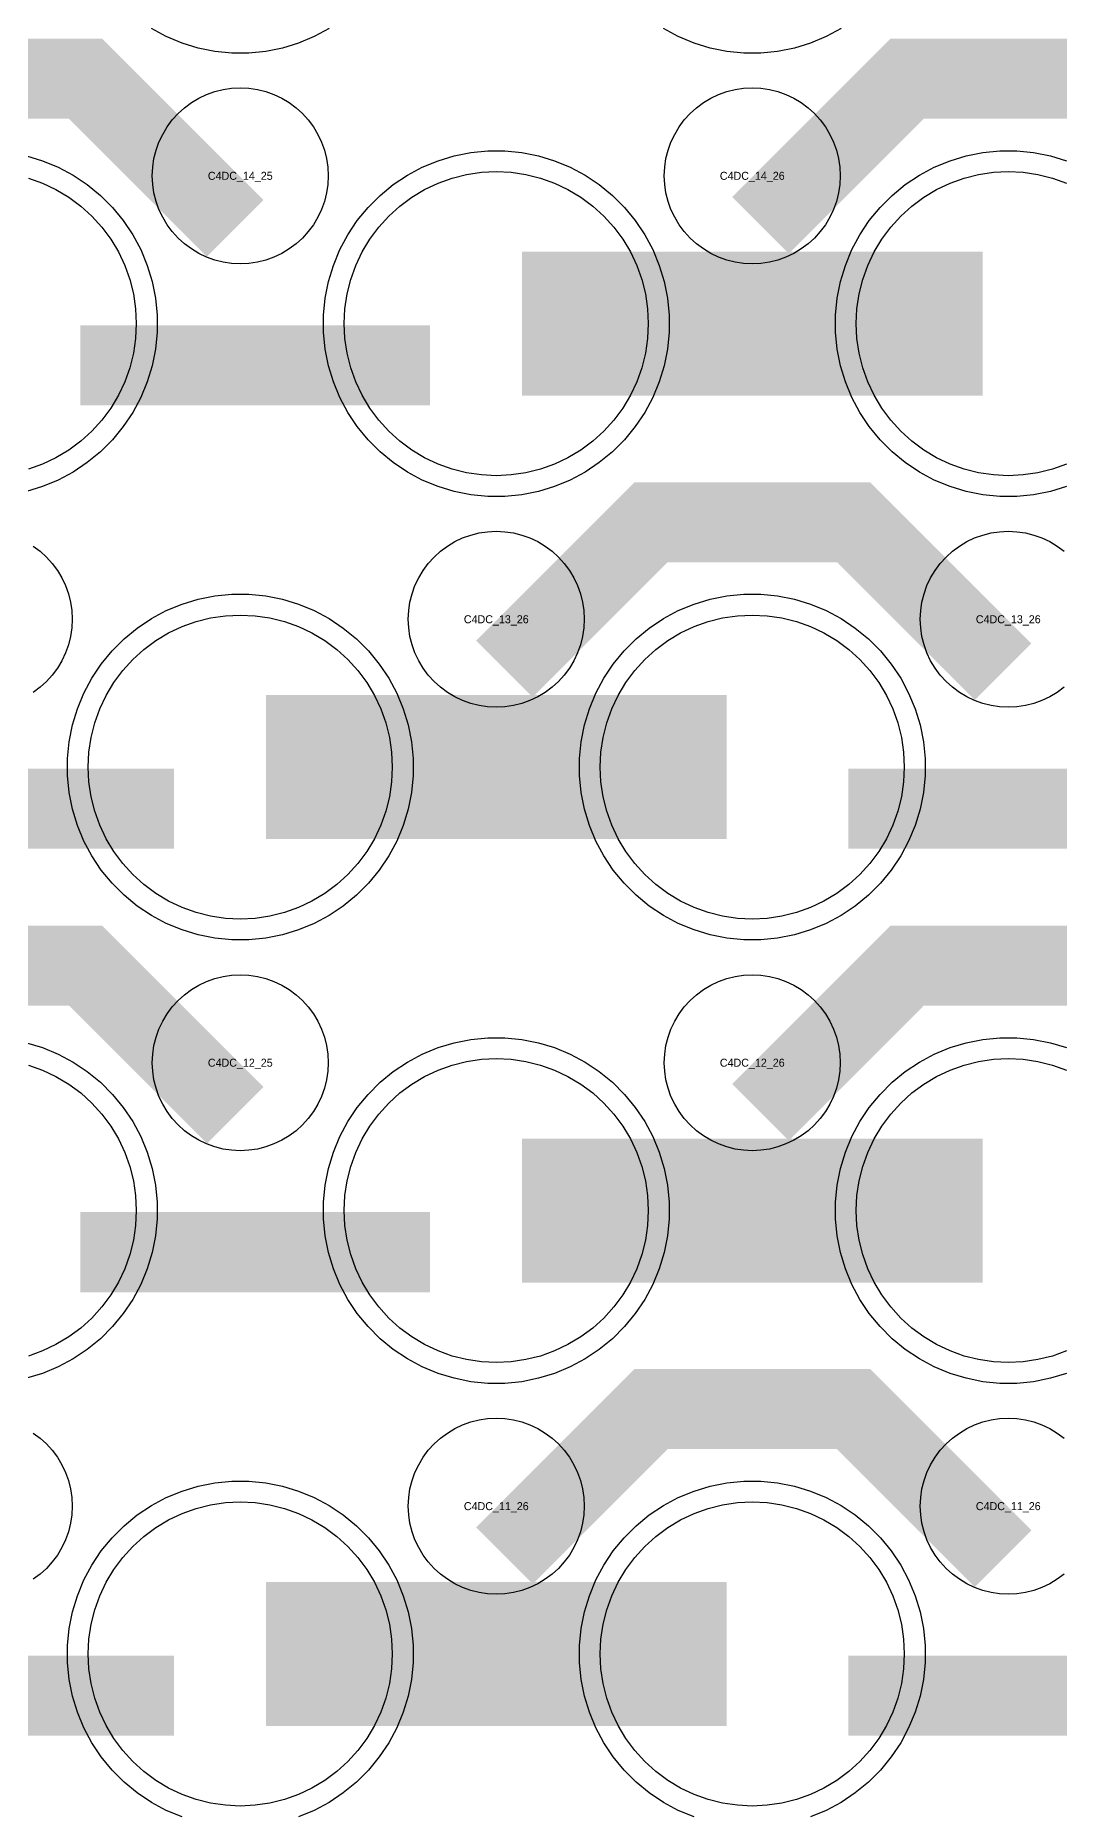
# Model space of a CAD drawing. Extents: x -11880 to 11880, y -14992 to 14992.
# Drawn here: x -3824 to -3504, y -13365 to -12810 of the extents above; entities that cross this region are included whole.
import ezdxf
from ezdxf.enums import TextEntityAlignment as Align

# ---------------------------------------------------------------- set-up
doc = ezdxf.new("R2010")
doc.units = 0
doc.header["$MEASUREMENT"] = 0
for name, color, linetype in [('GDS_775_DT_237', 138, 'CONTINUOUS'), ('RDL1_FS', 34, 'CONTINUOUS'), ('RDL_BS', 160, 'CONTINUOUS')]:
    doc.layers.add(name, color=color, linetype=linetype)

msp = doc.modelspace()

# ---------------------------------------------------------------- linework, layer by layer
at = {"layer": 'RDL1_FS', "color": 240, "true_color": 0xed1f24}
for points in [[(-3680, -12947.174), (-3684.657, -12946.945), (-3689.268, -12946.261), (-3693.791, -12945.129), (-3698.181, -12943.557), (-3702.395, -12941.565), (-3706.395, -12939.167), (-3710.14, -12936.389), (-3713.594, -12933.259), (-3716.724, -12929.805), (-3719.502, -12926.06), (-3721.9, -12922.06), (-3723.892, -12917.846), (-3725.464, -12913.456), (-3726.596, -12908.933), (-3727.28, -12904.322), (-3727.509, -12899.665), (-3727.28, -12895.008), (-3726.596, -12890.397), (-3725.464, -12885.874), (-3723.892, -12881.484), (-3721.9, -12877.27), (-3719.502, -12873.27), (-3716.724, -12869.525), (-3713.594, -12866.071), (-3710.14, -12862.941), (-3706.395, -12860.163), (-3702.395, -12857.765), (-3698.181, -12855.773), (-3693.791, -12854.201), (-3689.268, -12853.069), (-3684.657, -12852.385), (-3680, -12852.156), (-3675.343, -12852.385), (-3670.732, -12853.069), (-3666.209, -12854.201), (-3661.819, -12855.773), (-3657.605, -12857.765), (-3653.605, -12860.163), (-3649.86, -12862.941), (-3646.406, -12866.071), (-3643.276, -12869.525), (-3640.498, -12873.27), (-3638.1, -12877.27), (-3636.108, -12881.484), (-3634.536, -12885.874), (-3633.404, -12890.397), (-3632.72, -12895.008), (-3632.491, -12899.665), (-3632.72, -12904.322), (-3633.404, -12908.933), (-3634.536, -12913.456), (-3636.108, -12917.846), (-3638.1, -12922.06), (-3640.498, -12926.06), (-3643.276, -12929.805), (-3646.406, -12933.259), (-3649.86, -12936.389), (-3653.605, -12939.167), (-3657.605, -12941.565), (-3661.819, -12943.557), (-3666.209, -12945.129), (-3670.732, -12946.261), (-3675.343, -12946.945)], [(-3760, -13085.739), (-3764.657, -13085.51), (-3769.268, -13084.826), (-3773.791, -13083.694), (-3778.181, -13082.122), (-3782.395, -13080.13), (-3786.395, -13077.732), (-3790.14, -13074.954), (-3793.594, -13071.824), (-3796.724, -13068.37), (-3799.502, -13064.625), (-3801.9, -13060.625), (-3803.892, -13056.411), (-3805.464, -13052.021), (-3806.596, -13047.498), (-3807.28, -13042.887), (-3807.509, -13038.23), (-3807.28, -13033.573), (-3806.596, -13028.962), (-3805.464, -13024.439), (-3803.892, -13020.049), (-3801.9, -13015.835), (-3799.502, -13011.835), (-3796.724, -13008.09), (-3793.594, -13004.636), (-3790.14, -13001.506), (-3786.395, -12998.728), (-3782.395, -12996.33), (-3778.181, -12994.338), (-3773.791, -12992.766), (-3769.268, -12991.634), (-3764.657, -12990.95), (-3760, -12990.721), (-3755.343, -12990.95), (-3750.732, -12991.634), (-3746.209, -12992.766), (-3741.819, -12994.338), (-3737.605, -12996.33), (-3733.605, -12998.728), (-3729.86, -13001.506), (-3726.406, -13004.636), (-3723.276, -13008.09), (-3720.498, -13011.835), (-3718.1, -13015.835), (-3716.108, -13020.049), (-3714.536, -13024.439), (-3713.404, -13028.962), (-3712.72, -13033.573), (-3712.491, -13038.23), (-3712.72, -13042.887), (-3713.404, -13047.498), (-3714.536, -13052.021), (-3716.108, -13056.411), (-3718.1, -13060.625), (-3720.498, -13064.625), (-3723.276, -13068.37), (-3726.406, -13071.824), (-3729.86, -13074.954), (-3733.605, -13077.732), (-3737.605, -13080.13), (-3741.819, -13082.122), (-3746.209, -13083.694), (-3750.732, -13084.826), (-3755.343, -13085.51)], [(-3600, -13085.739), (-3604.657, -13085.51), (-3609.268, -13084.826), (-3613.791, -13083.694), (-3618.181, -13082.122), (-3622.395, -13080.13), (-3626.395, -13077.732), (-3630.14, -13074.954), (-3633.594, -13071.824), (-3636.724, -13068.37), (-3639.502, -13064.625), (-3641.9, -13060.625), (-3643.892, -13056.411), (-3645.464, -13052.021), (-3646.596, -13047.498), (-3647.28, -13042.887), (-3647.509, -13038.23), (-3647.28, -13033.573), (-3646.596, -13028.962), (-3645.464, -13024.439), (-3643.892, -13020.049), (-3641.9, -13015.835), (-3639.502, -13011.835), (-3636.724, -13008.09), (-3633.594, -13004.636), (-3630.14, -13001.506), (-3626.395, -12998.728), (-3622.395, -12996.33), (-3618.181, -12994.338), (-3613.791, -12992.766), (-3609.268, -12991.634), (-3604.657, -12990.95), (-3600, -12990.721), (-3595.343, -12990.95), (-3590.732, -12991.634), (-3586.209, -12992.766), (-3581.819, -12994.338), (-3577.605, -12996.33), (-3573.605, -12998.728), (-3569.86, -13001.506), (-3566.406, -13004.636), (-3563.276, -13008.09), (-3560.498, -13011.835), (-3558.1, -13015.835), (-3556.108, -13020.049), (-3554.536, -13024.439), (-3553.404, -13028.962), (-3552.72, -13033.573), (-3552.491, -13038.23), (-3552.72, -13042.887), (-3553.404, -13047.498), (-3554.536, -13052.021), (-3556.108, -13056.411), (-3558.1, -13060.625), (-3560.498, -13064.625), (-3563.276, -13068.37), (-3566.406, -13071.824), (-3569.86, -13074.954), (-3573.605, -13077.732), (-3577.605, -13080.13), (-3581.819, -13082.122), (-3586.209, -13083.694), (-3590.732, -13084.826), (-3595.343, -13085.51)]]:
    msp.add_lwpolyline(points, close=True, dxfattribs=at)
for points in [[(-3501.819, -12943.557), (-3506.209, -12945.129), (-3510.732, -12946.261), (-3515.343, -12946.945), (-3520, -12947.174), (-3524.657, -12946.945), (-3529.268, -12946.261), (-3533.791, -12945.129), (-3538.181, -12943.557), (-3542.395, -12941.565), (-3546.395, -12939.167), (-3550.14, -12936.389), (-3553.594, -12933.259), (-3556.724, -12929.805), (-3559.502, -12926.06), (-3561.9, -12922.06), (-3563.892, -12917.846), (-3565.464, -12913.456), (-3566.596, -12908.933), (-3567.28, -12904.322), (-3567.509, -12899.665), (-3567.28, -12895.008), (-3566.596, -12890.397), (-3565.464, -12885.874), (-3563.892, -12881.484), (-3561.9, -12877.27), (-3559.502, -12873.27), (-3556.724, -12869.525), (-3553.594, -12866.071), (-3550.14, -12862.941), (-3546.395, -12860.163), (-3542.395, -12857.765), (-3538.181, -12855.773), (-3533.791, -12854.201), (-3529.268, -12853.069), (-3524.657, -12852.385), (-3520, -12852.156), (-3515.343, -12852.385), (-3510.732, -12853.069), (-3506.209, -12854.201), (-3501.819, -12855.773)], [(-3826.209, -12854.201), (-3821.819, -12855.773), (-3817.605, -12857.765), (-3813.605, -12860.163), (-3809.86, -12862.941), (-3806.406, -12866.071), (-3803.276, -12869.525), (-3800.498, -12873.27), (-3798.1, -12877.27), (-3796.108, -12881.484), (-3794.536, -12885.874), (-3793.404, -12890.397), (-3792.72, -12895.008), (-3792.491, -12899.665), (-3792.72, -12904.322), (-3793.404, -12908.933), (-3794.536, -12913.456), (-3796.108, -12917.846), (-3798.1, -12922.06), (-3800.498, -12926.06), (-3803.276, -12929.805), (-3806.406, -12933.259), (-3809.86, -12936.389), (-3813.605, -12939.167), (-3817.605, -12941.565), (-3821.819, -12943.557), (-3826.209, -12945.129)]]:
    msp.add_lwpolyline(points, dxfattribs=at)
for points in [[(-3671.998, -12899.665, 45, 45, 0), (-3599.998, -12899.665, 45, 45, 0)], [(-3599.998, -12899.665, 45, 45, 0), (-3527.998, -12899.665, 45, 45, 0)], [(-3751.998, -13038.23, 45, 45, 0), (-3679.998, -13038.23, 45, 45, 0)], [(-3679.998, -13038.23, 45, 45, 0), (-3607.998, -13038.23, 45, 45, 0)]]:
    msp.add_lwpolyline(points, format="xyseb", dxfattribs=at)
at = {"layer": 'RDL1_FS'}
for points in [[(-3680, -13224.304), (-3684.657, -13224.075), (-3689.268, -13223.391), (-3693.791, -13222.259), (-3698.181, -13220.687), (-3702.395, -13218.695), (-3706.395, -13216.297), (-3710.14, -13213.519), (-3713.594, -13210.389), (-3716.724, -13206.935), (-3719.502, -13203.19), (-3721.9, -13199.19), (-3723.892, -13194.976), (-3725.464, -13190.586), (-3726.596, -13186.063), (-3727.28, -13181.452), (-3727.509, -13176.795), (-3727.28, -13172.138), (-3726.596, -13167.527), (-3725.464, -13163.004), (-3723.892, -13158.614), (-3721.9, -13154.4), (-3719.502, -13150.4), (-3716.724, -13146.655), (-3713.594, -13143.201), (-3710.14, -13140.071), (-3706.395, -13137.293), (-3702.395, -13134.895), (-3698.181, -13132.903), (-3693.791, -13131.331), (-3689.268, -13130.199), (-3684.657, -13129.515), (-3680, -13129.286), (-3675.343, -13129.515), (-3670.732, -13130.199), (-3666.209, -13131.331), (-3661.819, -13132.903), (-3657.605, -13134.895), (-3653.605, -13137.293), (-3649.86, -13140.071), (-3646.406, -13143.201), (-3643.276, -13146.655), (-3640.498, -13150.4), (-3638.1, -13154.4), (-3636.108, -13158.614), (-3634.536, -13163.004), (-3633.404, -13167.527), (-3632.72, -13172.138), (-3632.491, -13176.795), (-3632.72, -13181.452), (-3633.404, -13186.063), (-3634.536, -13190.586), (-3636.108, -13194.976), (-3638.1, -13199.19), (-3640.498, -13203.19), (-3643.276, -13206.935), (-3646.406, -13210.389), (-3649.86, -13213.519), (-3653.605, -13216.297), (-3657.605, -13218.695), (-3661.819, -13220.687), (-3666.209, -13222.259), (-3670.732, -13223.391), (-3675.343, -13224.075)], [(-3760, -13362.869), (-3764.657, -13362.64), (-3769.268, -13361.956), (-3773.791, -13360.824), (-3778.181, -13359.252), (-3782.395, -13357.26), (-3786.395, -13354.862), (-3790.14, -13352.084), (-3793.594, -13348.954), (-3796.724, -13345.5), (-3799.502, -13341.755), (-3801.9, -13337.755), (-3803.892, -13333.541), (-3805.464, -13329.151), (-3806.596, -13324.628), (-3807.28, -13320.017), (-3807.509, -13315.36), (-3807.28, -13310.703), (-3806.596, -13306.092), (-3805.464, -13301.569), (-3803.892, -13297.179), (-3801.9, -13292.965), (-3799.502, -13288.965), (-3796.724, -13285.22), (-3793.594, -13281.766), (-3790.14, -13278.636), (-3786.395, -13275.858), (-3782.395, -13273.46), (-3778.181, -13271.468), (-3773.791, -13269.896), (-3769.268, -13268.764), (-3764.657, -13268.08), (-3760, -13267.851), (-3755.343, -13268.08), (-3750.732, -13268.764), (-3746.209, -13269.896), (-3741.819, -13271.468), (-3737.605, -13273.46), (-3733.605, -13275.858), (-3729.86, -13278.636), (-3726.406, -13281.766), (-3723.276, -13285.22), (-3720.498, -13288.965), (-3718.1, -13292.965), (-3716.108, -13297.179), (-3714.536, -13301.569), (-3713.404, -13306.092), (-3712.72, -13310.703), (-3712.491, -13315.36), (-3712.72, -13320.017), (-3713.404, -13324.628), (-3714.536, -13329.151), (-3716.108, -13333.541), (-3718.1, -13337.755), (-3720.498, -13341.755), (-3723.276, -13345.5), (-3726.406, -13348.954), (-3729.86, -13352.084), (-3733.605, -13354.862), (-3737.605, -13357.26), (-3741.819, -13359.252), (-3746.209, -13360.824), (-3750.732, -13361.956), (-3755.343, -13362.64)], [(-3600, -13362.869), (-3604.657, -13362.64), (-3609.268, -13361.956), (-3613.791, -13360.824), (-3618.181, -13359.252), (-3622.395, -13357.26), (-3626.395, -13354.862), (-3630.14, -13352.084), (-3633.594, -13348.954), (-3636.724, -13345.5), (-3639.502, -13341.755), (-3641.9, -13337.755), (-3643.892, -13333.541), (-3645.464, -13329.151), (-3646.596, -13324.628), (-3647.28, -13320.017), (-3647.509, -13315.36), (-3647.28, -13310.703), (-3646.596, -13306.092), (-3645.464, -13301.569), (-3643.892, -13297.179), (-3641.9, -13292.965), (-3639.502, -13288.965), (-3636.724, -13285.22), (-3633.594, -13281.766), (-3630.14, -13278.636), (-3626.395, -13275.858), (-3622.395, -13273.46), (-3618.181, -13271.468), (-3613.791, -13269.896), (-3609.268, -13268.764), (-3604.657, -13268.08), (-3600, -13267.851), (-3595.343, -13268.08), (-3590.732, -13268.764), (-3586.209, -13269.896), (-3581.819, -13271.468), (-3577.605, -13273.46), (-3573.605, -13275.858), (-3569.86, -13278.636), (-3566.406, -13281.766), (-3563.276, -13285.22), (-3560.498, -13288.965), (-3558.1, -13292.965), (-3556.108, -13297.179), (-3554.536, -13301.569), (-3553.404, -13306.092), (-3552.72, -13310.703), (-3552.491, -13315.36), (-3552.72, -13320.017), (-3553.404, -13324.628), (-3554.536, -13329.151), (-3556.108, -13333.541), (-3558.1, -13337.755), (-3560.498, -13341.755), (-3563.276, -13345.5), (-3566.406, -13348.954), (-3569.86, -13352.084), (-3573.605, -13354.862), (-3577.605, -13357.26), (-3581.819, -13359.252), (-3586.209, -13360.824), (-3590.732, -13361.956), (-3595.343, -13362.64)]]:
    msp.add_lwpolyline(points, close=True, dxfattribs=at)
for points in [[(-3501.819, -13220.687), (-3506.209, -13222.259), (-3510.732, -13223.391), (-3515.343, -13224.075), (-3520, -13224.304), (-3524.657, -13224.075), (-3529.268, -13223.391), (-3533.791, -13222.259), (-3538.181, -13220.687), (-3542.395, -13218.695), (-3546.395, -13216.297), (-3550.14, -13213.519), (-3553.594, -13210.389), (-3556.724, -13206.935), (-3559.502, -13203.19), (-3561.9, -13199.19), (-3563.892, -13194.976), (-3565.464, -13190.586), (-3566.596, -13186.063), (-3567.28, -13181.452), (-3567.509, -13176.795), (-3567.28, -13172.138), (-3566.596, -13167.527), (-3565.464, -13163.004), (-3563.892, -13158.614), (-3561.9, -13154.4), (-3559.502, -13150.4), (-3556.724, -13146.655), (-3553.594, -13143.201), (-3550.14, -13140.071), (-3546.395, -13137.293), (-3542.395, -13134.895), (-3538.181, -13132.903), (-3533.791, -13131.331), (-3529.268, -13130.199), (-3524.657, -13129.515), (-3520, -13129.286), (-3515.343, -13129.515), (-3510.732, -13130.199), (-3506.209, -13131.331), (-3501.819, -13132.903)], [(-3826.209, -13131.331), (-3821.819, -13132.903), (-3817.605, -13134.895), (-3813.605, -13137.293), (-3809.86, -13140.071), (-3806.406, -13143.201), (-3803.276, -13146.655), (-3800.498, -13150.4), (-3798.1, -13154.4), (-3796.108, -13158.614), (-3794.536, -13163.004), (-3793.404, -13167.527), (-3792.72, -13172.138), (-3792.491, -13176.795), (-3792.72, -13181.452), (-3793.404, -13186.063), (-3794.536, -13190.586), (-3796.108, -13194.976), (-3798.1, -13199.19), (-3800.498, -13203.19), (-3803.276, -13206.935), (-3806.406, -13210.389), (-3809.86, -13213.519), (-3813.605, -13216.297), (-3817.605, -13218.695), (-3821.819, -13220.687), (-3826.209, -13222.259)]]:
    msp.add_lwpolyline(points, dxfattribs=at)
for points in [[(-3671.998, -13176.795, 45, 45, 0), (-3599.998, -13176.795, 45, 45, 0)], [(-3599.998, -13176.795, 45, 45, 0), (-3527.998, -13176.795, 45, 45, 0)], [(-3751.998, -13315.36, 45, 45, 0), (-3679.998, -13315.36, 45, 45, 0)], [(-3679.998, -13315.36, 45, 45, 0), (-3607.998, -13315.36, 45, 45, 0)]]:
    msp.add_lwpolyline(points, format="xyseb", dxfattribs=at)
at = {"layer": 'RDL_BS'}
for points in [[(-3732.223, -12807.488), (-3736.885, -12809.98), (-3741.795, -12812.011), (-3746.835, -12813.542), (-3752.062, -12814.588), (-3757.356, -12815.105), (-3762.644, -12815.105), (-3767.938, -12814.588), (-3773.165, -12813.542), (-3778.205, -12812.011), (-3783.115, -12809.98), (-3787.777, -12807.488)], [(-3572.223, -12807.488), (-3576.885, -12809.98), (-3581.795, -12812.011), (-3586.835, -12813.542), (-3592.062, -12814.588), (-3597.356, -12815.105), (-3602.644, -12815.105), (-3607.938, -12814.588), (-3613.165, -12813.542), (-3618.205, -12812.011), (-3623.115, -12809.98), (-3627.777, -12807.488)], [(-3502.557, -13013.296), (-3504.72, -13014.899), (-3507.044, -13016.292), (-3509.481, -13017.444), (-3512.016, -13018.351), (-3514.635, -13019.008), (-3517.307, -13019.404), (-3520, -13019.536), (-3522.693, -13019.404), (-3525.365, -13019.008), (-3527.984, -13018.351), (-3530.519, -13017.444), (-3532.956, -13016.292), (-3535.28, -13014.899), (-3537.443, -13013.296), (-3539.442, -13011.484), (-3541.254, -13009.485), (-3542.857, -13007.322), (-3544.25, -13004.998), (-3545.402, -13002.561), (-3546.309, -13000.026), (-3546.966, -12997.407), (-3547.362, -12994.735), (-3547.494, -12992.042), (-3547.362, -12989.349), (-3546.966, -12986.677), (-3546.309, -12984.058), (-3545.402, -12981.523), (-3544.25, -12979.086), (-3542.857, -12976.762), (-3541.254, -12974.599), (-3539.442, -12972.6), (-3537.443, -12970.788), (-3535.28, -12969.185), (-3532.956, -12967.792), (-3530.519, -12966.64), (-3527.984, -12965.733), (-3525.365, -12965.076), (-3522.693, -12964.68), (-3520, -12964.548), (-3517.307, -12964.68), (-3514.635, -12965.076), (-3512.016, -12965.733), (-3509.481, -12966.64), (-3507.044, -12967.792), (-3504.72, -12969.185), (-3502.557, -12970.788)], [(-3824.72, -12969.185), (-3822.557, -12970.788), (-3820.558, -12972.6), (-3818.746, -12974.599), (-3817.143, -12976.762), (-3815.75, -12979.086), (-3814.598, -12981.523), (-3813.691, -12984.058), (-3813.034, -12986.677), (-3812.638, -12989.349), (-3812.506, -12992.042), (-3812.638, -12994.735), (-3813.034, -12997.407), (-3813.691, -13000.026), (-3814.598, -13002.561), (-3815.75, -13004.998), (-3817.143, -13007.322), (-3818.746, -13009.485), (-3820.558, -13011.484), (-3822.557, -13013.296), (-3824.72, -13014.899)], [(-3501.795, -13227.701), (-3506.835, -13229.232), (-3512.062, -13230.278), (-3517.356, -13230.795), (-3522.644, -13230.795), (-3527.938, -13230.278), (-3533.165, -13229.232), (-3538.205, -13227.701), (-3543.115, -13225.67), (-3547.777, -13223.178), (-3552.191, -13220.231), (-3556.292, -13216.869), (-3560.074, -13213.087), (-3563.436, -13208.986), (-3566.383, -13204.572), (-3568.875, -13199.91), (-3570.906, -13195), (-3572.437, -13189.96), (-3573.483, -13184.733), (-3574, -13179.439), (-3574, -13174.151), (-3573.483, -13168.857), (-3572.437, -13163.63), (-3570.906, -13158.59), (-3568.875, -13153.68), (-3566.383, -13149.018), (-3563.436, -13144.604), (-3560.074, -13140.503), (-3556.292, -13136.721), (-3552.191, -13133.359), (-3547.777, -13130.412), (-3543.115, -13127.92), (-3538.205, -13125.889), (-3533.165, -13124.358), (-3527.938, -13123.312), (-3522.644, -13122.795), (-3517.356, -13122.795), (-3512.062, -13123.312), (-3506.835, -13124.358), (-3501.795, -13125.889)], [(-3826.835, -13124.358), (-3821.795, -13125.889), (-3816.885, -13127.92), (-3812.223, -13130.412), (-3807.809, -13133.359), (-3803.708, -13136.721), (-3799.926, -13140.503), (-3796.564, -13144.604), (-3793.617, -13149.018), (-3791.125, -13153.68), (-3789.094, -13158.59), (-3787.563, -13163.63), (-3786.517, -13168.857), (-3786, -13174.151), (-3786, -13179.439), (-3786.517, -13184.733), (-3787.563, -13189.96), (-3789.094, -13195), (-3791.125, -13199.91), (-3793.617, -13204.572), (-3796.564, -13208.986), (-3799.926, -13213.087), (-3803.708, -13216.869), (-3807.809, -13220.231), (-3812.223, -13223.178), (-3816.885, -13225.67), (-3821.795, -13227.701), (-3826.835, -13229.232)], [(-3824.72, -13246.315), (-3822.557, -13247.918), (-3820.558, -13249.73), (-3818.746, -13251.729), (-3817.143, -13253.892), (-3815.75, -13256.216), (-3814.598, -13258.653), (-3813.691, -13261.188), (-3813.034, -13263.807), (-3812.638, -13266.479), (-3812.506, -13269.172), (-3812.638, -13271.865), (-3813.034, -13274.537), (-3813.691, -13277.156), (-3814.598, -13279.691), (-3815.75, -13282.128), (-3817.143, -13284.452), (-3818.746, -13286.615), (-3820.558, -13288.614), (-3822.557, -13290.426), (-3824.72, -13292.029)], [(-3502.557, -13290.426), (-3504.72, -13292.029), (-3507.044, -13293.422), (-3509.481, -13294.574), (-3512.016, -13295.481), (-3514.635, -13296.138), (-3517.307, -13296.534), (-3520, -13296.666), (-3522.693, -13296.534), (-3525.365, -13296.138), (-3527.984, -13295.481), (-3530.519, -13294.574), (-3532.956, -13293.422), (-3535.28, -13292.029), (-3537.443, -13290.426), (-3539.442, -13288.614), (-3541.254, -13286.615), (-3542.857, -13284.452), (-3544.25, -13282.128), (-3545.402, -13279.691), (-3546.309, -13277.156), (-3546.966, -13274.537), (-3547.362, -13271.865), (-3547.494, -13269.172), (-3547.362, -13266.479), (-3546.966, -13263.807), (-3546.309, -13261.188), (-3545.402, -13258.653), (-3544.25, -13256.216), (-3542.857, -13253.892), (-3541.254, -13251.729), (-3539.442, -13249.73), (-3537.443, -13247.918), (-3535.28, -13246.315), (-3532.956, -13244.922), (-3530.519, -13243.77), (-3527.984, -13242.863), (-3525.365, -13242.206), (-3522.693, -13241.81), (-3520, -13241.678), (-3517.307, -13241.81), (-3514.635, -13242.206), (-3512.016, -13242.863), (-3509.481, -13243.77), (-3507.044, -13244.922), (-3504.72, -13246.315), (-3502.557, -13247.918)], [(-3778.205, -13366.266), (-3783.115, -13364.235), (-3787.777, -13361.743), (-3792.191, -13358.796), (-3796.292, -13355.434), (-3800.074, -13351.652), (-3803.436, -13347.551), (-3806.383, -13343.137), (-3808.875, -13338.475), (-3810.906, -13333.565), (-3812.437, -13328.525), (-3813.483, -13323.298), (-3814, -13318.004), (-3814, -13312.716), (-3813.483, -13307.422), (-3812.437, -13302.195), (-3810.906, -13297.155), (-3808.875, -13292.245), (-3806.383, -13287.583), (-3803.436, -13283.169), (-3800.074, -13279.068), (-3796.292, -13275.286), (-3792.191, -13271.924), (-3787.777, -13268.977), (-3783.115, -13266.485), (-3778.205, -13264.454), (-3773.165, -13262.923), (-3767.938, -13261.877), (-3762.644, -13261.36), (-3757.356, -13261.36), (-3752.062, -13261.877), (-3746.835, -13262.923), (-3741.795, -13264.454), (-3736.885, -13266.485), (-3732.223, -13268.977), (-3727.809, -13271.924), (-3723.708, -13275.286), (-3719.926, -13279.068), (-3716.564, -13283.169), (-3713.617, -13287.583), (-3711.125, -13292.245), (-3709.094, -13297.155), (-3707.563, -13302.195), (-3706.517, -13307.422), (-3706, -13312.716), (-3706, -13318.004), (-3706.517, -13323.298), (-3707.563, -13328.525), (-3709.094, -13333.565), (-3711.125, -13338.475), (-3713.617, -13343.137), (-3716.564, -13347.551), (-3719.926, -13351.652), (-3723.708, -13355.434), (-3727.809, -13358.796), (-3732.223, -13361.743), (-3736.885, -13364.235), (-3741.795, -13366.266)], [(-3618.205, -13366.266), (-3623.115, -13364.235), (-3627.777, -13361.743), (-3632.191, -13358.796), (-3636.292, -13355.434), (-3640.074, -13351.652), (-3643.436, -13347.551), (-3646.383, -13343.137), (-3648.875, -13338.475), (-3650.906, -13333.565), (-3652.437, -13328.525), (-3653.483, -13323.298), (-3654, -13318.004), (-3654, -13312.716), (-3653.483, -13307.422), (-3652.437, -13302.195), (-3650.906, -13297.155), (-3648.875, -13292.245), (-3646.383, -13287.583), (-3643.436, -13283.169), (-3640.074, -13279.068), (-3636.292, -13275.286), (-3632.191, -13271.924), (-3627.777, -13268.977), (-3623.115, -13266.485), (-3618.205, -13264.454), (-3613.165, -13262.923), (-3607.938, -13261.877), (-3602.644, -13261.36), (-3597.356, -13261.36), (-3592.062, -13261.877), (-3586.835, -13262.923), (-3581.795, -13264.454), (-3576.885, -13266.485), (-3572.223, -13268.977), (-3567.809, -13271.924), (-3563.708, -13275.286), (-3559.926, -13279.068), (-3556.564, -13283.169), (-3553.617, -13287.583), (-3551.125, -13292.245), (-3549.094, -13297.155), (-3547.563, -13302.195), (-3546.517, -13307.422), (-3546, -13312.716), (-3546, -13318.004), (-3546.517, -13323.298), (-3547.563, -13328.525), (-3549.094, -13333.565), (-3551.125, -13338.475), (-3553.617, -13343.137), (-3556.564, -13347.551), (-3559.926, -13351.652), (-3563.708, -13355.434), (-3567.809, -13358.796), (-3572.223, -13361.743), (-3576.885, -13364.235), (-3581.795, -13366.266)]]:
    msp.add_lwpolyline(points, dxfattribs=at)
for points in [[(-3761.599, -12869.878, 25, 25, 0), (-3808.313, -12823.164, 25, 25, 0), (-3838.071, -12823.164, 25, 25, 0)], [(-3597.438, -12868.979, 25, 25, 0), (-3551.623, -12823.164, 25, 25, 0), (-3518.07, -12823.164, 25, 25, 0)], [(-3441.599, -12869.878, 25, 25, 0), (-3488.313, -12823.164, 25, 25, 0), (-3518.071, -12823.164, 25, 25, 0)], [(-3677.438, -13007.544, 25, 25, 0), (-3631.623, -12961.729, 25, 25, 0), (-3598.07, -12961.729, 25, 25, 0)], [(-3521.599, -13008.443, 25, 25, 0), (-3568.313, -12961.729, 25, 25, 0), (-3598.071, -12961.729, 25, 25, 0)], [(-3761.599, -13147.008, 25, 25, 0), (-3808.313, -13100.294, 25, 25, 0), (-3838.071, -13100.294, 25, 25, 0)], [(-3597.438, -13146.109, 25, 25, 0), (-3551.623, -13100.294, 25, 25, 0), (-3518.07, -13100.294, 25, 25, 0)], [(-3441.599, -13147.008, 25, 25, 0), (-3488.313, -13100.294, 25, 25, 0), (-3518.071, -13100.294, 25, 25, 0)], [(-3809.984, -13189.808, 25, 25, 0), (-3700.719, -13189.808, 25, 25, 0)], [(-3677.438, -13284.674, 25, 25, 0), (-3631.623, -13238.859, 25, 25, 0), (-3598.07, -13238.859, 25, 25, 0)], [(-3521.599, -13285.573, 25, 25, 0), (-3568.313, -13238.859, 25, 25, 0), (-3598.071, -13238.859, 25, 25, 0)], [(-3889.984, -13328.373, 25, 25, 0), (-3780.719, -13328.373, 25, 25, 0)], [(-3569.984, -13328.373, 25, 25, 0), (-3460.719, -13328.373, 25, 25, 0)]]:
    msp.add_lwpolyline(points, format="xyseb", dxfattribs=at)
for points in [[(-3760, -12880.971), (-3762.693, -12880.839), (-3765.365, -12880.443), (-3767.984, -12879.786), (-3770.519, -12878.879), (-3772.956, -12877.727), (-3775.28, -12876.334), (-3777.443, -12874.731), (-3779.442, -12872.919), (-3781.254, -12870.92), (-3782.857, -12868.757), (-3784.25, -12866.433), (-3785.402, -12863.996), (-3786.309, -12861.461), (-3786.966, -12858.842), (-3787.362, -12856.17), (-3787.494, -12853.477), (-3787.362, -12850.784), (-3786.966, -12848.112), (-3786.309, -12845.493), (-3785.402, -12842.958), (-3784.25, -12840.521), (-3782.857, -12838.197), (-3781.254, -12836.034), (-3779.442, -12834.035), (-3777.443, -12832.223), (-3775.28, -12830.62), (-3772.956, -12829.227), (-3770.519, -12828.075), (-3767.984, -12827.168), (-3765.365, -12826.511), (-3762.693, -12826.115), (-3760, -12825.983), (-3757.307, -12826.115), (-3754.635, -12826.511), (-3752.016, -12827.168), (-3749.481, -12828.075), (-3747.044, -12829.227), (-3744.72, -12830.62), (-3742.557, -12832.223), (-3740.558, -12834.035), (-3738.746, -12836.034), (-3737.143, -12838.197), (-3735.75, -12840.521), (-3734.598, -12842.958), (-3733.691, -12845.493), (-3733.034, -12848.112), (-3732.638, -12850.784), (-3732.506, -12853.477), (-3732.638, -12856.17), (-3733.034, -12858.842), (-3733.691, -12861.461), (-3734.598, -12863.996), (-3735.75, -12866.433), (-3737.143, -12868.757), (-3738.746, -12870.92), (-3740.558, -12872.919), (-3742.557, -12874.731), (-3744.72, -12876.334), (-3747.044, -12877.727), (-3749.481, -12878.879), (-3752.016, -12879.786), (-3754.635, -12880.443), (-3757.307, -12880.839)], [(-3600, -12880.971), (-3602.693, -12880.839), (-3605.365, -12880.443), (-3607.984, -12879.786), (-3610.519, -12878.879), (-3612.956, -12877.727), (-3615.28, -12876.334), (-3617.443, -12874.731), (-3619.442, -12872.919), (-3621.254, -12870.92), (-3622.857, -12868.757), (-3624.25, -12866.433), (-3625.402, -12863.996), (-3626.309, -12861.461), (-3626.966, -12858.842), (-3627.362, -12856.17), (-3627.494, -12853.477), (-3627.362, -12850.784), (-3626.966, -12848.112), (-3626.309, -12845.493), (-3625.402, -12842.958), (-3624.25, -12840.521), (-3622.857, -12838.197), (-3621.254, -12836.034), (-3619.442, -12834.035), (-3617.443, -12832.223), (-3615.28, -12830.62), (-3612.956, -12829.227), (-3610.519, -12828.075), (-3607.984, -12827.168), (-3605.365, -12826.511), (-3602.693, -12826.115), (-3600, -12825.983), (-3597.307, -12826.115), (-3594.635, -12826.511), (-3592.016, -12827.168), (-3589.481, -12828.075), (-3587.044, -12829.227), (-3584.72, -12830.62), (-3582.557, -12832.223), (-3580.558, -12834.035), (-3578.746, -12836.034), (-3577.143, -12838.197), (-3575.75, -12840.521), (-3574.598, -12842.958), (-3573.691, -12845.493), (-3573.034, -12848.112), (-3572.638, -12850.784), (-3572.506, -12853.477), (-3572.638, -12856.17), (-3573.034, -12858.842), (-3573.691, -12861.461), (-3574.598, -12863.996), (-3575.75, -12866.433), (-3577.143, -12868.757), (-3578.746, -12870.92), (-3580.558, -12872.919), (-3582.557, -12874.731), (-3584.72, -12876.334), (-3587.044, -12877.727), (-3589.481, -12878.879), (-3592.016, -12879.786), (-3594.635, -12880.443), (-3597.307, -12880.839)], [(-3680, -13019.536), (-3682.693, -13019.404), (-3685.365, -13019.008), (-3687.984, -13018.351), (-3690.519, -13017.444), (-3692.956, -13016.292), (-3695.28, -13014.899), (-3697.443, -13013.296), (-3699.442, -13011.484), (-3701.254, -13009.485), (-3702.857, -13007.322), (-3704.25, -13004.998), (-3705.402, -13002.561), (-3706.309, -13000.026), (-3706.966, -12997.407), (-3707.362, -12994.735), (-3707.494, -12992.042), (-3707.362, -12989.349), (-3706.966, -12986.677), (-3706.309, -12984.058), (-3705.402, -12981.523), (-3704.25, -12979.086), (-3702.857, -12976.762), (-3701.254, -12974.599), (-3699.442, -12972.6), (-3697.443, -12970.788), (-3695.28, -12969.185), (-3692.956, -12967.792), (-3690.519, -12966.64), (-3687.984, -12965.733), (-3685.365, -12965.076), (-3682.693, -12964.68), (-3680, -12964.548), (-3677.307, -12964.68), (-3674.635, -12965.076), (-3672.016, -12965.733), (-3669.481, -12966.64), (-3667.044, -12967.792), (-3664.72, -12969.185), (-3662.557, -12970.788), (-3660.558, -12972.6), (-3658.746, -12974.599), (-3657.143, -12976.762), (-3655.75, -12979.086), (-3654.598, -12981.523), (-3653.691, -12984.058), (-3653.034, -12986.677), (-3652.638, -12989.349), (-3652.506, -12992.042), (-3652.638, -12994.735), (-3653.034, -12997.407), (-3653.691, -13000.026), (-3654.598, -13002.561), (-3655.75, -13004.998), (-3657.143, -13007.322), (-3658.746, -13009.485), (-3660.558, -13011.484), (-3662.557, -13013.296), (-3664.72, -13014.899), (-3667.044, -13016.292), (-3669.481, -13017.444), (-3672.016, -13018.351), (-3674.635, -13019.008), (-3677.307, -13019.404)], [(-3760, -13158.101), (-3762.693, -13157.969), (-3765.365, -13157.573), (-3767.984, -13156.916), (-3770.519, -13156.009), (-3772.956, -13154.857), (-3775.28, -13153.464), (-3777.443, -13151.861), (-3779.442, -13150.049), (-3781.254, -13148.05), (-3782.857, -13145.887), (-3784.25, -13143.563), (-3785.402, -13141.126), (-3786.309, -13138.591), (-3786.966, -13135.972), (-3787.362, -13133.3), (-3787.494, -13130.607), (-3787.362, -13127.914), (-3786.966, -13125.242), (-3786.309, -13122.623), (-3785.402, -13120.088), (-3784.25, -13117.651), (-3782.857, -13115.327), (-3781.254, -13113.164), (-3779.442, -13111.165), (-3777.443, -13109.353), (-3775.28, -13107.75), (-3772.956, -13106.357), (-3770.519, -13105.205), (-3767.984, -13104.298), (-3765.365, -13103.641), (-3762.693, -13103.245), (-3760, -13103.113), (-3757.307, -13103.245), (-3754.635, -13103.641), (-3752.016, -13104.298), (-3749.481, -13105.205), (-3747.044, -13106.357), (-3744.72, -13107.75), (-3742.557, -13109.353), (-3740.558, -13111.165), (-3738.746, -13113.164), (-3737.143, -13115.327), (-3735.75, -13117.651), (-3734.598, -13120.088), (-3733.691, -13122.623), (-3733.034, -13125.242), (-3732.638, -13127.914), (-3732.506, -13130.607), (-3732.638, -13133.3), (-3733.034, -13135.972), (-3733.691, -13138.591), (-3734.598, -13141.126), (-3735.75, -13143.563), (-3737.143, -13145.887), (-3738.746, -13148.05), (-3740.558, -13150.049), (-3742.557, -13151.861), (-3744.72, -13153.464), (-3747.044, -13154.857), (-3749.481, -13156.009), (-3752.016, -13156.916), (-3754.635, -13157.573), (-3757.307, -13157.969)], [(-3600, -13158.101), (-3602.693, -13157.969), (-3605.365, -13157.573), (-3607.984, -13156.916), (-3610.519, -13156.009), (-3612.956, -13154.857), (-3615.28, -13153.464), (-3617.443, -13151.861), (-3619.442, -13150.049), (-3621.254, -13148.05), (-3622.857, -13145.887), (-3624.25, -13143.563), (-3625.402, -13141.126), (-3626.309, -13138.591), (-3626.966, -13135.972), (-3627.362, -13133.3), (-3627.494, -13130.607), (-3627.362, -13127.914), (-3626.966, -13125.242), (-3626.309, -13122.623), (-3625.402, -13120.088), (-3624.25, -13117.651), (-3622.857, -13115.327), (-3621.254, -13113.164), (-3619.442, -13111.165), (-3617.443, -13109.353), (-3615.28, -13107.75), (-3612.956, -13106.357), (-3610.519, -13105.205), (-3607.984, -13104.298), (-3605.365, -13103.641), (-3602.693, -13103.245), (-3600, -13103.113), (-3597.307, -13103.245), (-3594.635, -13103.641), (-3592.016, -13104.298), (-3589.481, -13105.205), (-3587.044, -13106.357), (-3584.72, -13107.75), (-3582.557, -13109.353), (-3580.558, -13111.165), (-3578.746, -13113.164), (-3577.143, -13115.327), (-3575.75, -13117.651), (-3574.598, -13120.088), (-3573.691, -13122.623), (-3573.034, -13125.242), (-3572.638, -13127.914), (-3572.506, -13130.607), (-3572.638, -13133.3), (-3573.034, -13135.972), (-3573.691, -13138.591), (-3574.598, -13141.126), (-3575.75, -13143.563), (-3577.143, -13145.887), (-3578.746, -13148.05), (-3580.558, -13150.049), (-3582.557, -13151.861), (-3584.72, -13153.464), (-3587.044, -13154.857), (-3589.481, -13156.009), (-3592.016, -13156.916), (-3594.635, -13157.573), (-3597.307, -13157.969)], [(-3682.644, -13230.795), (-3687.938, -13230.278), (-3693.165, -13229.232), (-3698.205, -13227.701), (-3703.115, -13225.67), (-3707.777, -13223.178), (-3712.191, -13220.231), (-3716.292, -13216.869), (-3720.074, -13213.087), (-3723.436, -13208.986), (-3726.383, -13204.572), (-3728.875, -13199.91), (-3730.906, -13195), (-3732.437, -13189.96), (-3733.483, -13184.733), (-3734, -13179.439), (-3734, -13174.151), (-3733.483, -13168.857), (-3732.437, -13163.63), (-3730.906, -13158.59), (-3728.875, -13153.68), (-3726.383, -13149.018), (-3723.436, -13144.604), (-3720.074, -13140.503), (-3716.292, -13136.721), (-3712.191, -13133.359), (-3707.777, -13130.412), (-3703.115, -13127.92), (-3698.205, -13125.889), (-3693.165, -13124.358), (-3687.938, -13123.312), (-3682.644, -13122.795), (-3677.356, -13122.795), (-3672.062, -13123.312), (-3666.835, -13124.358), (-3661.795, -13125.889), (-3656.885, -13127.92), (-3652.223, -13130.412), (-3647.809, -13133.359), (-3643.708, -13136.721), (-3639.926, -13140.503), (-3636.564, -13144.604), (-3633.617, -13149.018), (-3631.125, -13153.68), (-3629.094, -13158.59), (-3627.563, -13163.63), (-3626.517, -13168.857), (-3626, -13174.151), (-3626, -13179.439), (-3626.517, -13184.733), (-3627.563, -13189.96), (-3629.094, -13195), (-3631.125, -13199.91), (-3633.617, -13204.572), (-3636.564, -13208.986), (-3639.926, -13213.087), (-3643.708, -13216.869), (-3647.809, -13220.231), (-3652.223, -13223.178), (-3656.885, -13225.67), (-3661.795, -13227.701), (-3666.835, -13229.232), (-3672.062, -13230.278), (-3677.356, -13230.795)], [(-3680, -13296.666), (-3682.693, -13296.534), (-3685.365, -13296.138), (-3687.984, -13295.481), (-3690.519, -13294.574), (-3692.956, -13293.422), (-3695.28, -13292.029), (-3697.443, -13290.426), (-3699.442, -13288.614), (-3701.254, -13286.615), (-3702.857, -13284.452), (-3704.25, -13282.128), (-3705.402, -13279.691), (-3706.309, -13277.156), (-3706.966, -13274.537), (-3707.362, -13271.865), (-3707.494, -13269.172), (-3707.362, -13266.479), (-3706.966, -13263.807), (-3706.309, -13261.188), (-3705.402, -13258.653), (-3704.25, -13256.216), (-3702.857, -13253.892), (-3701.254, -13251.729), (-3699.442, -13249.73), (-3697.443, -13247.918), (-3695.28, -13246.315), (-3692.956, -13244.922), (-3690.519, -13243.77), (-3687.984, -13242.863), (-3685.365, -13242.206), (-3682.693, -13241.81), (-3680, -13241.678), (-3677.307, -13241.81), (-3674.635, -13242.206), (-3672.016, -13242.863), (-3669.481, -13243.77), (-3667.044, -13244.922), (-3664.72, -13246.315), (-3662.557, -13247.918), (-3660.558, -13249.73), (-3658.746, -13251.729), (-3657.143, -13253.892), (-3655.75, -13256.216), (-3654.598, -13258.653), (-3653.691, -13261.188), (-3653.034, -13263.807), (-3652.638, -13266.479), (-3652.506, -13269.172), (-3652.638, -13271.865), (-3653.034, -13274.537), (-3653.691, -13277.156), (-3654.598, -13279.691), (-3655.75, -13282.128), (-3657.143, -13284.452), (-3658.746, -13286.615), (-3660.558, -13288.614), (-3662.557, -13290.426), (-3664.72, -13292.029), (-3667.044, -13293.422), (-3669.481, -13294.574), (-3672.016, -13295.481), (-3674.635, -13296.138), (-3677.307, -13296.534)]]:
    msp.add_lwpolyline(points, close=True, dxfattribs=at)
at = {"layer": 'RDL_BS', "color": 240, "true_color": 0xed1f24}
for points in [[(-3682.644, -12953.665), (-3687.938, -12953.148), (-3693.165, -12952.102), (-3698.205, -12950.571), (-3703.115, -12948.54), (-3707.777, -12946.048), (-3712.191, -12943.101), (-3716.292, -12939.739), (-3720.074, -12935.957), (-3723.436, -12931.856), (-3726.383, -12927.442), (-3728.875, -12922.78), (-3730.906, -12917.87), (-3732.437, -12912.83), (-3733.483, -12907.603), (-3734, -12902.309), (-3734, -12897.021), (-3733.483, -12891.727), (-3732.437, -12886.5), (-3730.906, -12881.46), (-3728.875, -12876.55), (-3726.383, -12871.888), (-3723.436, -12867.474), (-3720.074, -12863.373), (-3716.292, -12859.591), (-3712.191, -12856.229), (-3707.777, -12853.282), (-3703.115, -12850.79), (-3698.205, -12848.759), (-3693.165, -12847.228), (-3687.938, -12846.182), (-3682.644, -12845.665), (-3677.356, -12845.665), (-3672.062, -12846.182), (-3666.835, -12847.228), (-3661.795, -12848.759), (-3656.885, -12850.79), (-3652.223, -12853.282), (-3647.809, -12856.229), (-3643.708, -12859.591), (-3639.926, -12863.373), (-3636.564, -12867.474), (-3633.617, -12871.888), (-3631.125, -12876.55), (-3629.094, -12881.46), (-3627.563, -12886.5), (-3626.517, -12891.727), (-3626, -12897.021), (-3626, -12902.309), (-3626.517, -12907.603), (-3627.563, -12912.83), (-3629.094, -12917.87), (-3631.125, -12922.78), (-3633.617, -12927.442), (-3636.564, -12931.856), (-3639.926, -12935.957), (-3643.708, -12939.739), (-3647.809, -12943.101), (-3652.223, -12946.048), (-3656.885, -12948.54), (-3661.795, -12950.571), (-3666.835, -12952.102), (-3672.062, -12953.148), (-3677.356, -12953.665)], [(-3762.644, -13092.23), (-3767.938, -13091.713), (-3773.165, -13090.667), (-3778.205, -13089.136), (-3783.115, -13087.105), (-3787.777, -13084.613), (-3792.191, -13081.666), (-3796.292, -13078.304), (-3800.074, -13074.522), (-3803.436, -13070.421), (-3806.383, -13066.007), (-3808.875, -13061.345), (-3810.906, -13056.435), (-3812.437, -13051.395), (-3813.483, -13046.168), (-3814, -13040.874), (-3814, -13035.586), (-3813.483, -13030.292), (-3812.437, -13025.065), (-3810.906, -13020.025), (-3808.875, -13015.115), (-3806.383, -13010.453), (-3803.436, -13006.039), (-3800.074, -13001.938), (-3796.292, -12998.156), (-3792.191, -12994.794), (-3787.777, -12991.847), (-3783.115, -12989.355), (-3778.205, -12987.324), (-3773.165, -12985.793), (-3767.938, -12984.747), (-3762.644, -12984.23), (-3757.356, -12984.23), (-3752.062, -12984.747), (-3746.835, -12985.793), (-3741.795, -12987.324), (-3736.885, -12989.355), (-3732.223, -12991.847), (-3727.809, -12994.794), (-3723.708, -12998.156), (-3719.926, -13001.938), (-3716.564, -13006.039), (-3713.617, -13010.453), (-3711.125, -13015.115), (-3709.094, -13020.025), (-3707.563, -13025.065), (-3706.517, -13030.292), (-3706, -13035.586), (-3706, -13040.874), (-3706.517, -13046.168), (-3707.563, -13051.395), (-3709.094, -13056.435), (-3711.125, -13061.345), (-3713.617, -13066.007), (-3716.564, -13070.421), (-3719.926, -13074.522), (-3723.708, -13078.304), (-3727.809, -13081.666), (-3732.223, -13084.613), (-3736.885, -13087.105), (-3741.795, -13089.136), (-3746.835, -13090.667), (-3752.062, -13091.713), (-3757.356, -13092.23)], [(-3602.644, -13092.23), (-3607.938, -13091.713), (-3613.165, -13090.667), (-3618.205, -13089.136), (-3623.115, -13087.105), (-3627.777, -13084.613), (-3632.191, -13081.666), (-3636.292, -13078.304), (-3640.074, -13074.522), (-3643.436, -13070.421), (-3646.383, -13066.007), (-3648.875, -13061.345), (-3650.906, -13056.435), (-3652.437, -13051.395), (-3653.483, -13046.168), (-3654, -13040.874), (-3654, -13035.586), (-3653.483, -13030.292), (-3652.437, -13025.065), (-3650.906, -13020.025), (-3648.875, -13015.115), (-3646.383, -13010.453), (-3643.436, -13006.039), (-3640.074, -13001.938), (-3636.292, -12998.156), (-3632.191, -12994.794), (-3627.777, -12991.847), (-3623.115, -12989.355), (-3618.205, -12987.324), (-3613.165, -12985.793), (-3607.938, -12984.747), (-3602.644, -12984.23), (-3597.356, -12984.23), (-3592.062, -12984.747), (-3586.835, -12985.793), (-3581.795, -12987.324), (-3576.885, -12989.355), (-3572.223, -12991.847), (-3567.809, -12994.794), (-3563.708, -12998.156), (-3559.926, -13001.938), (-3556.564, -13006.039), (-3553.617, -13010.453), (-3551.125, -13015.115), (-3549.094, -13020.025), (-3547.563, -13025.065), (-3546.517, -13030.292), (-3546, -13035.586), (-3546, -13040.874), (-3546.517, -13046.168), (-3547.563, -13051.395), (-3549.094, -13056.435), (-3551.125, -13061.345), (-3553.617, -13066.007), (-3556.564, -13070.421), (-3559.926, -13074.522), (-3563.708, -13078.304), (-3567.809, -13081.666), (-3572.223, -13084.613), (-3576.885, -13087.105), (-3581.795, -13089.136), (-3586.835, -13090.667), (-3592.062, -13091.713), (-3597.356, -13092.23)]]:
    msp.add_lwpolyline(points, close=True, dxfattribs=at)
for points in [[(-3501.795, -12950.571), (-3506.835, -12952.102), (-3512.062, -12953.148), (-3517.356, -12953.665), (-3522.644, -12953.665), (-3527.938, -12953.148), (-3533.165, -12952.102), (-3538.205, -12950.571), (-3543.115, -12948.54), (-3547.777, -12946.048), (-3552.191, -12943.101), (-3556.292, -12939.739), (-3560.074, -12935.957), (-3563.436, -12931.856), (-3566.383, -12927.442), (-3568.875, -12922.78), (-3570.906, -12917.87), (-3572.437, -12912.83), (-3573.483, -12907.603), (-3574, -12902.309), (-3574, -12897.021), (-3573.483, -12891.727), (-3572.437, -12886.5), (-3570.906, -12881.46), (-3568.875, -12876.55), (-3566.383, -12871.888), (-3563.436, -12867.474), (-3560.074, -12863.373), (-3556.292, -12859.591), (-3552.191, -12856.229), (-3547.777, -12853.282), (-3543.115, -12850.79), (-3538.205, -12848.759), (-3533.165, -12847.228), (-3527.938, -12846.182), (-3522.644, -12845.665), (-3517.356, -12845.665), (-3512.062, -12846.182), (-3506.835, -12847.228), (-3501.795, -12848.759)], [(-3826.835, -12847.228), (-3821.795, -12848.759), (-3816.885, -12850.79), (-3812.223, -12853.282), (-3807.809, -12856.229), (-3803.708, -12859.591), (-3799.926, -12863.373), (-3796.564, -12867.474), (-3793.617, -12871.888), (-3791.125, -12876.55), (-3789.094, -12881.46), (-3787.563, -12886.5), (-3786.517, -12891.727), (-3786, -12897.021), (-3786, -12902.309), (-3786.517, -12907.603), (-3787.563, -12912.83), (-3789.094, -12917.87), (-3791.125, -12922.78), (-3793.617, -12927.442), (-3796.564, -12931.856), (-3799.926, -12935.957), (-3803.708, -12939.739), (-3807.809, -12943.101), (-3812.223, -12946.048), (-3816.885, -12948.54), (-3821.795, -12950.571), (-3826.835, -12952.102)]]:
    msp.add_lwpolyline(points, dxfattribs=at)
for points in [[(-3809.984, -12912.678, 25, 25, 0), (-3700.719, -12912.678, 25, 25, 0)], [(-3889.984, -13051.243, 25, 25, 0), (-3780.719, -13051.243, 25, 25, 0)], [(-3569.984, -13051.243, 25, 25, 0), (-3460.719, -13051.243, 25, 25, 0)]]:
    msp.add_lwpolyline(points, format="xyseb", dxfattribs=at)

# ---------------------------------------------------------------- texts
at = {"layer": 'GDS_775_DT_237'}
for s, p in [('C4DC_14_25', (-3760, -12853.477)), ('C4DC_14_25', (-3760, -12853.477)), ('C4DC_14_26', (-3600, -12853.477)), ('C4DC_14_26', (-3600, -12853.477)), ('C4DC_13_26', (-3680, -12992.042)), ('C4DC_13_26', (-3680, -12992.042)), ('C4DC_13_26', (-3520, -12992.042)), ('C4DC_13_26', (-3520, -12992.042)), ('C4DC_12_25', (-3760, -13130.607)), ('C4DC_12_25', (-3760, -13130.607)), ('C4DC_12_26', (-3600, -13130.607)), ('C4DC_12_26', (-3600, -13130.607)), ('C4DC_11_26', (-3680, -13269.172)), ('C4DC_11_26', (-3680, -13269.172)), ('C4DC_11_26', (-3520, -13269.172)), ('C4DC_11_26', (-3520, -13269.172))]:
    msp.add_text(s, height=2.5, dxfattribs=at).set_placement(p, align=Align.MIDDLE_CENTER)

doc.saveas('drawing.dxf')
